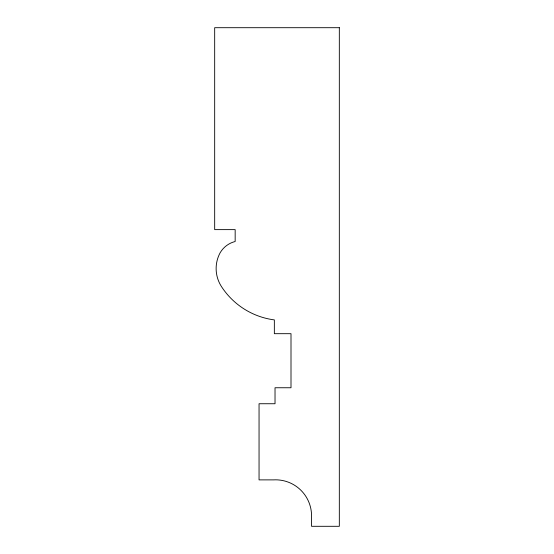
<?xml version="1.0" encoding="UTF-8"?>
<svg xmlns="http://www.w3.org/2000/svg" width="554" height="554" viewBox="0 0 554 554"><rect width="100%" height="100%" fill="white"/><g stroke="black" fill="none" stroke-linecap="round" stroke-linejoin="round"><path stroke-width="0.83" d="M339.325 27.7L214.675 27.7L214.675 229.626L235.166 229.626L235.166 241.509A24.099 24.099 0 0 0 220.132 252.783A33.136 33.136 0 0 0 221.822 287.117A74.437 74.437 0 0 0 274.348 319.9L274.348 333.688L291.002 333.688L291.002 387.752L275.026 387.752L275.026 403.741L259.05 403.741L259.05 479.882L273.503 479.882A35.996 35.996 0 0 1 311.542 514.991L311.542 526.3L339.325 526.3L339.325 27.7"/></g></svg>
